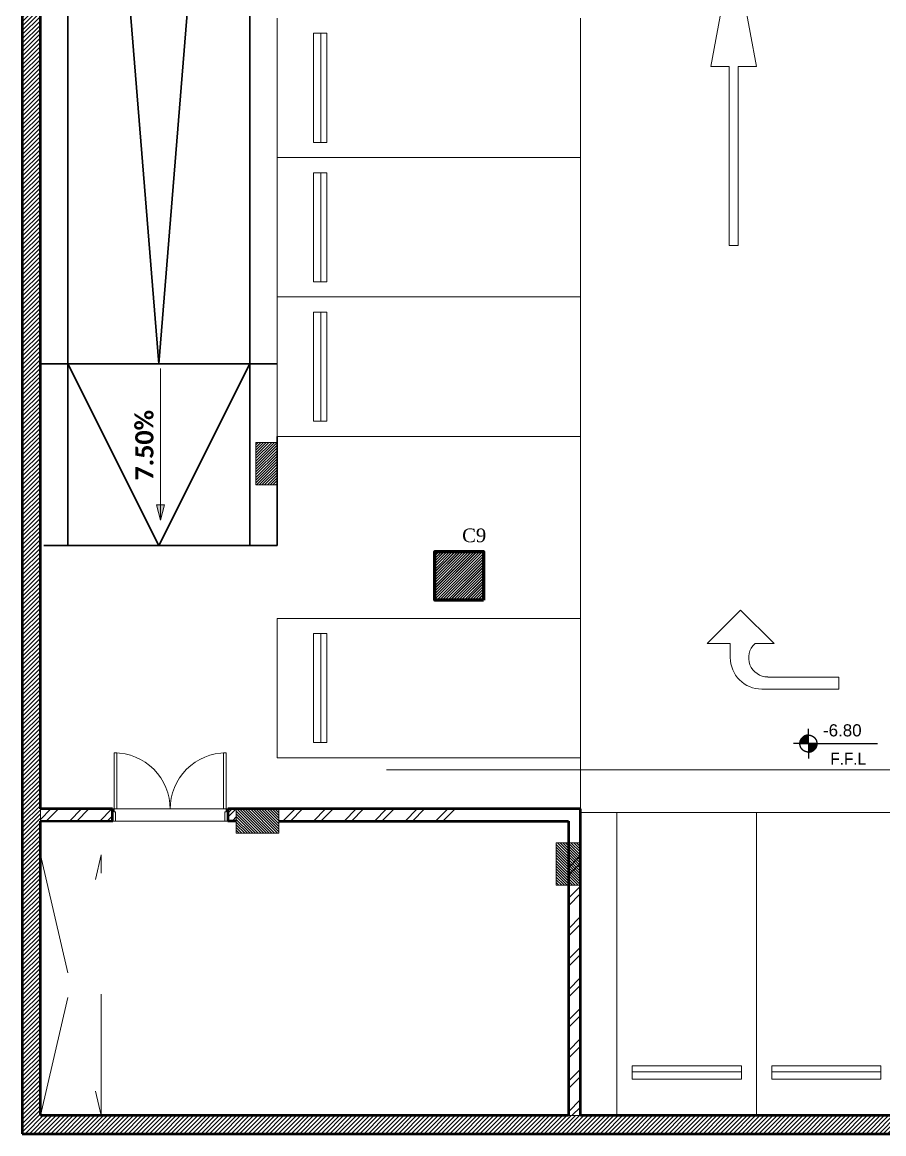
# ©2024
# Model space of a CAD drawing. Header units: millimetres. Extents: x -967280 to 3852, y 2833 to 1955156.
# Drawn here: x -966846 to -952650, y 418116 to 436447 of the extents above; entities that cross this region are included whole.
import ezdxf
from ezdxf.enums import TextEntityAlignment as Align

# ---------------------------------------------------------------- set-up
doc = ezdxf.new("R2010")
doc.units = ezdxf.units.MM
doc.header["$LTSCALE"] = 1000
for name, pattern in [('Dash', [6.35, 3.175, -3.175]), ('HRZN_Line-Ptrn-Abov', [4, 2, -2]), ('HRZN_Line-Ptrn-Dash', [4, 2, -2]), ('HRZN_Line-Ptrn-Sold', [9144001.0, 9144000.0, -1])]:
    doc.linetypes.add(name, pattern=pattern)
for name, color, linetype, lineweight in [('A-COLS', 8, 'HRZN_Line-Ptrn-Sold', 18), ('A-CONTOUR', 3, 'Continuous', 13), ('A-DASH', 21, 'HRZN_Line-Ptrn-Abov', 18), ('A-DIM', 7, 'Continuous', 13), ('A-DOOR', 5, 'Continuous', 13), ('A-ELEV', 1, 'HRZN_Line-Ptrn-Sold', 13), ('A-FLOR-PATT', 1, 'Continuous', 13), ('A-SYMB', 7, 'Continuous', 13), ('A-SYMB-LEVEL', 7, 'Continuous', 13), ('A-TONE', 40, 'HRZN_Line-Ptrn-Sold', 35), ('A-WALL', 8, 'HRZN_Line-Ptrn-Sold', 50), ('C-PKNG', 1, 'Continuous', 13), ('DASHED', 1, 'HRZN_Line-Ptrn-Dash', 30), ('S - column', 6, 'Continuous', 60)]:
    doc.layers.add(name, color=color, linetype=linetype, lineweight=lineweight)
doc.layers.add('ARCH', color=8, linetype='Continuous')
doc.layers.add('S - col hach', color=1, linetype='Continuous')
doc.styles.add('Arial_1', font='arial.ttf', dxfattribs={"width": 0.9, "height": 200})
doc.styles.add('Arial_2', font='arial.ttf', dxfattribs={"height": 200})
doc.styles.add('ASD', font='times.ttf')
doc.styles.add('Calibri_B', font='calibrib.ttf', dxfattribs={"height": 300})
pattern_1 = [(45, (6650, -35800), (-35.35534, 35.35534), [])]

# ---------------------------------------------------------------- blocks, each defined once
blk = doc.blocks.new('DR_WD_AR_DBL - UTILITY DOOR _D02__1800_2200MM 2-3586150-BASEMENT 03 FLOOR FFL')
at = {"layer": 'A-DOOR'}
for p, q in [((-950, -97), (-950, 97)), ((-947, 100), (-903, 100)), ((-900, 97), (-900, -49)), ((900, -49), (900, 97)), ((903, 100), (947, 100)), ((950, 97), (950, -97)), ((-928, -100), (-947, -100)), ((-925, -55), (-925, -97)), ((-880, -100), (-925, -100)), ((-925, -100), (-925, -1025)), ((-903, -52), (-922, -52)), ((-880, -1025), (-880, -100)), ((880, -100), (925, -100)), ((880, -1025), (880, -100)), ((903, -52), (922, -52)), ((925, -55), (925, -97)), ((925, -100), (925, -1025)), ((928, -100), (947, -100)), ((-925, -1025), (-880, -1025)), ((925, -1025), (880, -1025))]:
    blk.add_line(p, q, dxfattribs=at)
blk.add_circle((0, -100), 1, dxfattribs=at)
blk.add_circle((0, -100), 1, dxfattribs=at)
for centre, radius, start, end in [((-947, 97), 3, 90, 180), ((-903, 97), 3, 0, 90), ((903, 97), 3, 90, 180), ((947, 97), 3, 0, 90), ((-947, -97), 3, 180, 270), ((-928, -97), 3, 270, 0), ((-922, -55), 3, 90, 180), ((-925, -100), 925, 270, 0.0619), ((-903, -49), 3, 270, 0), ((925, -100), 925, 179.9381, 270), ((903, -49), 3, 180, 270), ((922, -55), 3, 0, 90), ((928, -97), 3, 180, 270), ((947, -97), 3, 270, 0)]:
    blk.add_arc(centre, radius, start, end, dxfattribs=at)
blk = doc.blocks.new('Direction Arrows - Straight - Direction Arrow - Straight-3735802-BASEMENT 03 FLOOR FFL')
at = {"layer": 'A-CONTOUR'}
for p, q in [((-77, 5000), (-452, 2950)), ((298, 2950), (-77, 5000)), ((-452, 2950), (-152, 2950)), ((-152, 2950), (-152, 0)), ((-2, 0), (-2, 2950)), ((-2, 2950), (298, 2950)), ((-152, 0), (-2, 0))]:
    blk.add_line(p, q, dxfattribs=at)
blk = doc.blocks.new('Direction Arrows - Turn LEFT - Direction Arrows - Turn LEFT-3739641-BASEMENT 03 FLOOR FFL')
at = {"layer": 'A-CONTOUR'}
for p, q in [((48, 0), (-152, 0)), ((-152, 0), (-152, -1169)), ((48, -1268), (48, 0)), ((-702, -1067), (-1252, -1618)), ((-702, -1383), (-702, -1067)), ((-1252, -1618), (-702, -2168)), ((-702, -2168), (-702, -1788)), ((-702, -1788), (-472, -1788))]:
    blk.add_line(p, q, dxfattribs=at)
for centre, radius, start in [((-469, -1169), 316, 222.6213), ((-472, -1268), 520, 270)]:
    blk.add_arc(centre, radius, start, 360, dxfattribs=at)
blk = doc.blocks.new('A$Ca5ad4f3b')
at = {"layer": 'S - col hach'}
h = blk.add_hatch(dxfattribs=at)
h.set_pattern_fill('ANSI31', color=256, scale=10)
h.set_pattern_definition([(45, (-223648.726, -1233952.032), (-22.4506403, 22.4506403), [])])
h.paths.add_polyline_path([(1500, -27000), (1500, -26200), (700, -26200), (700, -27000)])
at = {"layer": 'S - column'}
blk.add_lwpolyline([(1500, -27000), (700, -27000), (700, -26200), (1500, -26200)], close=True, dxfattribs=at)
at = {"ltscale": 6, "style": 'ASD'}
blk.add_text('C9', height=225, dxfattribs=at).set_placement((1347, -25931), align=Align.MIDDLE_CENTER)
blk = doc.blocks.new('A$C9b85c5ad')
at = {"layer": 'A-FLOR-PATT', "color": 5}
blk.add_line((-100, -29800), (47335, -29800), dxfattribs=at)
blk = doc.blocks.new('A$Ce698b90d')
at = {"layer": 'A-COLS'}
h = blk.add_hatch(dxfattribs=at)
h.set_pattern_fill('ANSI31', color=4, scale=10)
h.set_pattern_definition([(45, (181736.397, -493985.394), (-22.4506403, 22.4506403), [])])
h.paths.add_polyline_path([(3850, -33600), (4200, -33600), (4200, -34300), (3850, -34300)])
h = blk.add_hatch(dxfattribs=at)
h.set_pattern_fill('ANSI31', color=4, scale=20, angle=180)
h.set_pattern_definition([(225, (-217548.73, -1233776.03), (44.9012806, -44.9012806), [])])
h.paths.add_polyline_path([(7600, -36200), (7600, -35400), (6800, -35400), (6800, -36200)])
at = {"layer": 'A-SYMB'}
blk.add_hatch(color=4, dxfattribs=at).paths.add_polyline_path([(2277.7, -34880.3), (2344.7, -34630.3), (2210.7, -34630.3)])
at = {"layer": 'A-SYMB-LEVEL'}
h = blk.add_hatch(color=4, dxfattribs=at)
edge = h.paths.add_edge_path()
edge.add_line((12954.6, -38565.5), (12814.6, -38565.5))
edge.add_arc((12954.6, -38565.5), 140, 90, 180, ccw=False)
edge.add_line((12954.6, -38425.5), (12954.6, -38565.5))
h = blk.add_hatch(color=4, dxfattribs=at)
edge = h.paths.add_edge_path()
edge.add_line((12954.6, -38565.5), (13094.6, -38565.5))
edge.add_arc((12954.6, -38565.5), 140, 270, 360, ccw=False)
edge.add_line((12954.6, -38705.5), (12954.6, -38565.5))
at = {"layer": 'A-TONE', "linetype": 'Continuous', "lineweight": 13}
h = blk.add_hatch(dxfattribs=at)
h.set_pattern_fill('FP_1', color=4, style=0, pattern_type=2)
h.set_pattern_definition(pattern_1)
h.paths.add_polyline_path([(300, -44700), (300, 0), (0, 0), (0, -44700)])
h = blk.add_hatch(dxfattribs=at)
h.set_pattern_fill('FP_2', color=4, style=0, pattern_type=2)
h.set_pattern_definition([(45, (6650, -35243.24), (-251.447, 251.447), []), (45, (6650, -34862.24), (-251.447, 251.447), [])])
h.paths.add_polyline_path([(7300, -39843.2), (7300, -39643.2), (4226.4, -39643.2), (4226.4, -39843.2), (7100, -39843.2)])
h.paths.add_polyline_path([(1488, -39843.2), (1488, -39643.2), (300, -39643.2), (300, -39843.2)])
h = blk.add_hatch(dxfattribs=at)
h.set_pattern_fill('ANSI32', color=4, scale=15, style=0)
h.set_pattern_definition([(45, (-432787.01, -1320668.71), (-101.027881, 101.027881), []), (45, (-432719.66, -1320668.71), (-101.027881, 101.027881), [])])
h.paths.add_polyline_path([(3526.4, -39643.2), (3388, -39643.2), (3388, -39840.2), (3526.4, -39840.2)])
h = blk.add_hatch(dxfattribs=at)
h.set_pattern_fill('FP_2', color=4, style=0, pattern_type=2)
h.set_pattern_definition([(45, (8550, -35800), (-251.447, 251.447), []), (45, (8550, -35419), (-251.447, 251.447), [])])
h.paths.add_polyline_path([(9200, -44700), (9200, -40400), (9000, -40400), (9000, -44700)])
h = blk.add_hatch(dxfattribs=at)
h.set_pattern_fill('FP_1', color=4, style=0, pattern_type=2)
h.set_pattern_definition(pattern_1)
h.paths.add_polyline_path([(33950, -45000), (41550, -45000), (41550, -44700), (33950, -44700), (33950, -44870.7)])
h.paths.add_polyline_path([(5880.9, -45000), (14940.3, -45000), (14940.3, -44700), (0, -44700), (0, -45000)])
h.paths.add_polyline_path([(53637.3, -45000), (53637.3, -44700), (52550, -44700), (52550, -45000)])
h.paths.add_polyline_path([(14950, -45000), (22558.3, -45000), (22558.3, -44700), (14950, -44700), (14950, -44749)])
h.paths.add_polyline_path([(22550, -45000), (26350, -45000), (26350, -44700), (22550, -44700), (22550, -44797.7)])
h.paths.add_polyline_path([(26350, -45000), (33952.3, -45000), (33952.3, -44700), (26350, -44700), (26350, -44822)])
h.paths.add_polyline_path([(52550, -45000), (52550, -44700), (45350, -44700), (45350, -45000)])
h.paths.add_polyline_path([(45350.3, -45000), (45350.3, -44700), (41550, -44700), (41550, -45000), (43246, -45000)])
at = {"layer": 'S - col hach'}
h = blk.add_hatch(dxfattribs=at)
h.set_pattern_fill('ANSI31', color=4, scale=10, angle=90)
h.set_pattern_definition([(135, (167922.165, -346440.03), (-22.4506403, -22.4506403), [])])
h.paths.add_polyline_path([(3526.4, -39643.2), (3526.4, -40043.2), (4226.4, -40043.2), (4226.4, -39643.2)])
h = blk.add_hatch(dxfattribs=at)
h.set_pattern_fill('ANSI31', color=4, scale=10, angle=90)
h.set_pattern_definition([(135, (168406.875, -346239.72), (-22.4506403, -22.4506403), [])])
h.paths.add_polyline_path([(9200, -40200), (8800, -40200), (8800, -40900), (9200, -40900)])
at = {"layer": 'A-COLS', "color": 4}
for points in [[(3850, -33600), (4200, -33600), (4200, -34300), (3850, -34300)], [(7600, -36200), (6800, -36200), (6800, -35400), (7600, -35400)], [(3526.4, -39643.2), (3526.4, -40043.2), (4226.4, -40043.2), (4226.4, -39643.2)], [(9200, -40200), (8800, -40200), (8800, -40900), (9200, -40900)]]:
    blk.add_lwpolyline(points, close=True, dxfattribs=at)
at = {"layer": 'A-DASH', "color": 4}
for p, q in [((300, -40400), (1300, -44700)), ((300, -44700), (1300, -40400)), ((1300, -44700), (1300, -40400))]:
    blk.add_line(p, q, dxfattribs=at)
at = {"layer": 'A-ELEV', "color": 4}
for p, q in [((1488, -39643.2), (3388, -39643.2)), ((3388, -39843.2), (1488, -39843.2))]:
    blk.add_line(p, q, dxfattribs=at)
at = {"layer": 'A-FLOR-PATT', "color": 4}
for p, q in [((9200, -36500), (9200, -33500)), ((9200, -39700), (9200, -38800)), ((9800, -39700), (9200, -39700)), ((9800, -44700), (9800, -39700)), ((53935, -45000), (500, -45000))]:
    blk.add_line(p, q, dxfattribs=at)
at = {"layer": 'A-SYMB', "color": 4}
for p, q in [((2277.7, -32380.3), (2277.7, -34880.3)), ((2344.7, -34630.3), (2210.7, -34630.3)), ((2210.7, -34630.3), (2277.7, -34880.3)), ((2277.7, -34880.3), (2344.7, -34630.3))]:
    blk.add_line(p, q, dxfattribs=at)
at = {"layer": 'A-SYMB-LEVEL', "color": 4, "linetype": 'HRZN_Line-Ptrn-Sold', "lineweight": 25}
for p, q in [((12954.6, -38425.5), (12954.6, -38321.3)), ((12954.6, -38565.5), (12954.6, -38425.5)), ((12814.6, -38565.5), (12710.3, -38565.5)), ((12814.6, -38565.5), (12954.6, -38565.5)), ((12954.6, -38565.5), (12954.6, -38705.5)), ((13094.6, -38565.5), (12954.6, -38565.5)), ((13094.6, -38565.5), (14094.6, -38565.5)), ((12954.6, -38705.5), (12954.6, -38809.2))]:
    blk.add_line(p, q, dxfattribs=at)
blk.add_circle((12954.6, -38565.5), 140, dxfattribs=at)
for start, end in [(90, 180), (270, 0)]:
    blk.add_arc((12954.6, -38565.5), 140, start, end, dxfattribs=at)
at = {"layer": 'A-WALL', "color": 4}
for p, q in [((0, 0), (0, -45000)), ((300, -39643.2), (300, -4800)), ((1488, -39643.2), (300, -39643.2)), ((1488, -39843.2), (1488, -39643.2)), ((9200, -39643.2), (3388, -39643.2)), ((3388, -39643.2), (3388, -39843.2)), ((9200, -44700), (9200, -39643.2)), ((300, -39843.2), (1491, -39840.2)), ((300, -44700), (300, -39843.2)), ((3388, -39840.2), (3526.4, -39840.2)), ((4226.4, -39843.2), (9000, -39843.2)), ((9000, -39843.2), (9000, -44700)), ((9000, -44700), (300, -44700)), ((14950, -44700), (9200, -44700)), ((0, -45000), (14450, -45000)), ((0, -45000), (53935, -45000))]:
    blk.add_line(p, q, dxfattribs=at)
at = {"layer": 'A-WALL', "color": 4, "linetype": 'Continuous', "lineweight": 13}
for p, q in [((300, -39643.2), (300, -39843.2)), ((9000, -44700), (9200, -44700))]:
    blk.add_line(p, q, dxfattribs=at)
at = {"layer": 'C-PKNG', "color": 4}
for p, q in [((4200, -26600), (4200, -28900)), ((9200, -28900), (9200, -26600)), ((4800, -26850), (4920, -26850)), ((4800, -28650), (4800, -26850)), ((4920, -26850), (5020, -26850)), ((4920, -28650), (4920, -26850)), ((5020, -28650), (5020, -26850)), ((4920, -28650), (4800, -28650)), ((5020, -28650), (4920, -28650)), ((4200, -28900), (9200, -28900)), ((4200, -28900), (9200, -28900)), ((9200, -28900), (4200, -28900)), ((4200, -28900), (4200, -31200)), ((9200, -31200), (9200, -28900)), ((4800, -29150), (4920, -29150)), ((4800, -30950), (4800, -29150)), ((4920, -29150), (5020, -29150)), ((4920, -30950), (4920, -29150)), ((5020, -30950), (5020, -29150)), ((4920, -30950), (4800, -30950)), ((5020, -30950), (4920, -30950)), ((4200, -31200), (9200, -31200)), ((4200, -31200), (9200, -31200)), ((9200, -31200), (4200, -31200)), ((4200, -31200), (4200, -33500)), ((9200, -33500), (9200, -31200)), ((4800, -31450), (4920, -31450)), ((4800, -33250), (4800, -31450)), ((4920, -31450), (5020, -31450)), ((4920, -33250), (4920, -31450)), ((5020, -33250), (5020, -31450)), ((4920, -33250), (4800, -33250)), ((5020, -33250), (4920, -33250)), ((4200, -33500), (9200, -33500)), ((4200, -36500), (9200, -36500)), ((9200, -36500), (4200, -36500)), ((4200, -36500), (4200, -38800)), ((9200, -38800), (9200, -36500)), ((4800, -36750), (4920, -36750)), ((4800, -38550), (4800, -36750)), ((4920, -36750), (5020, -36750)), ((4920, -38550), (4920, -36750)), ((5020, -38550), (5020, -36750)), ((4920, -38550), (4800, -38550)), ((5020, -38550), (4920, -38550)), ((4200, -38800), (9200, -38800)), ((9800, -44700), (9800, -39700)), ((12100, -39700), (9800, -39700)), ((12100, -44700), (12100, -39700)), ((14400, -39700), (12100, -39700)), ((12100, -39700), (12100, -44700)), ((12100, -44700), (12100, -39700)), ((10050, -43980), (10050, -43880)), ((11850, -43880), (10050, -43880)), ((10050, -44100), (10050, -43980)), ((11850, -43980), (10050, -43980)), ((11850, -43880), (11850, -43980)), ((11850, -43980), (11850, -44100)), ((12350, -43980), (12350, -43880)), ((14150, -43880), (12350, -43880)), ((12350, -44100), (12350, -43980)), ((14150, -43980), (12350, -43980)), ((14150, -43880), (14150, -43980)), ((14150, -43980), (14150, -44100)), ((11850, -44100), (10050, -44100)), ((14150, -44100), (12350, -44100))]:
    blk.add_line(p, q, dxfattribs=at)
at = {"layer": 'DASHED', "color": 4, "linetype": 'Dash', "ltscale": 50}
for p, q in [((750, -20328.7), (750, -35300)), ((1288, -20397.1), (2250, -32300)), ((3750, -35300), (3750, -20496.3)), ((2250, -32300), (3181.7, -20740.4)), ((4200, -32300), (300, -32300)), ((750, -32300), (2250, -35300)), ((2250, -35300), (3750, -32300)), ((4200, -35300), (4200, -34300)), ((4200, -35300), (358.3, -35300))]:
    blk.add_line(p, q, dxfattribs=at)
at = {"layer": 'DASHED', "color": 4, "linetype": 'Dash', "ltscale": 100}
for p, q in [((4200, -33500), (4200, -34100)), ((4200, -34100), (4200, -34300))]:
    blk.add_line(p, q, dxfattribs=at)
at = {"layer": 'A-CONTOUR', "color": 4}
blk.add_blockref('Direction Arrows - Straight - Direction Arrow - Straight-3735802-BASEMENT 03 FLOOR FFL', (11800, -30350), dxfattribs=at)
at = {"layer": 'A-CONTOUR', "color": 4, "rotation": 270.0000000000001}
blk.add_blockref('Direction Arrows - Turn LEFT - Direction Arrows - Turn LEFT-3739641-BASEMENT 03 FLOOR FFL', (13455.1, -37619.4), dxfattribs=at)
at = {"layer": 'A-DIM', "color": 4}
blk.add_blockref('A$Ca5ad4f3b', (6100, -9200), dxfattribs=at)
at = {"layer": 'A-DOOR', "color": 4, "rotation": 180}
blk.add_blockref('DR_WD_AR_DBL - UTILITY DOOR _D02__1800_2200MM 2-3586150-BASEMENT 03 FLOOR FFL', (2438, -39743.2), dxfattribs=at)
at = {"layer": 'A-SYMB', "color": 4, "insert": (1861.9, -34227.2), "char_height": 300, "width": 1432.525, "attachment_point": 1, "rotation": 90, "line_spacing_factor": 1.158048, "style": 'Calibri_B'}
blk.add_mtext('7.50%', dxfattribs=at)
at = {"layer": 'A-SYMB-LEVEL', "color": 4, "insert": (13317.4, -38714.4), "char_height": 200, "width": 721.519, "attachment_point": 1, "style": 'Arial_1'}
blk.add_mtext('F.F.L', dxfattribs=at)
at = {"layer": 'A-SYMB-LEVEL', "color": 4, "insert": (13194.8, -38246.5), "char_height": 200, "width": 947.577, "attachment_point": 1, "line_spacing_factor": 0.941778, "style": 'Arial_2', "bg_fill": 3, "box_fill_scale": 1.25, "bg_fill_color": 256, "bg_fill_true_color": 13158600, "bg_fill_transparency": 0}
blk.add_mtext('-6.80', dxfattribs=at)
at = {"layer": 'A-DIM', "color": 4}
blk.add_blockref('A$C9b85c5ad', (6100, -9200), dxfattribs=at)

msp = doc.modelspace()

# ---------------------------------------------------------------- block references
at = {"layer": 'ARCH', "lineweight": 106, "ltscale": 30}
msp.add_blockref('A$Ce698b90d', (-966846.1, 463116.2), dxfattribs=at)

doc.saveas('drawing.dxf')
